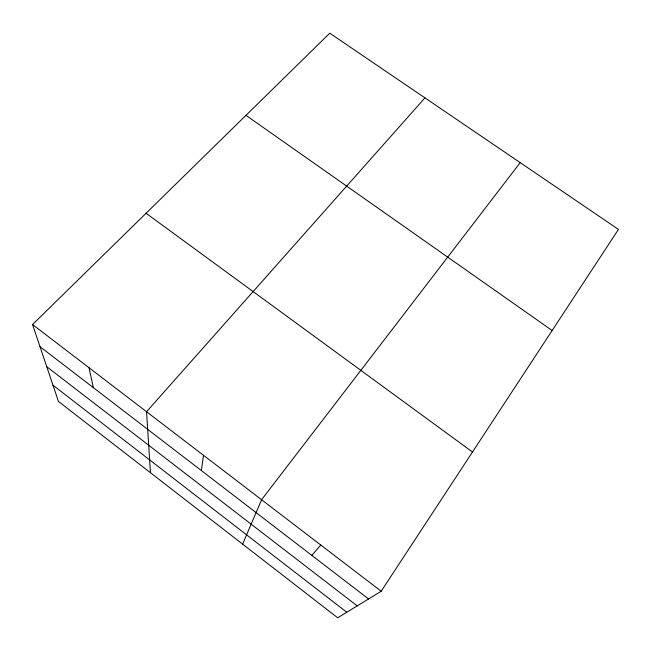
<?xml version="1.0" encoding="UTF-8"?>
<svg xmlns="http://www.w3.org/2000/svg" width="651" height="651" viewBox="0 0 651 651"><rect width="100%" height="100%" fill="white"/><g stroke="black" fill="none" stroke-linecap="round" stroke-linejoin="round"><path stroke-width="0.98" d="M201.395 470.592L203.511 455.309M242.62 544.138L261.58 499.732L520.206 162.628M381.193 591.238L618.45 229.404L329.78 33.193L32.55 324.524L58.435 401.431L337.698 617.807L381.193 591.238L32.55 324.524M311.805 555.368L320.797 545.033M424.94 97.878L146.548 411.733L150.462 472.732M245.98 115.333L552.146 330.521M146.06 213.259L472.488 452.006M40.004 346.674L368.556 598.953M46.75 366.7L357.212 605.886M52.983 385.213L346.78 612.257M88.992 367.701L93.345 387.63"/></g></svg>
